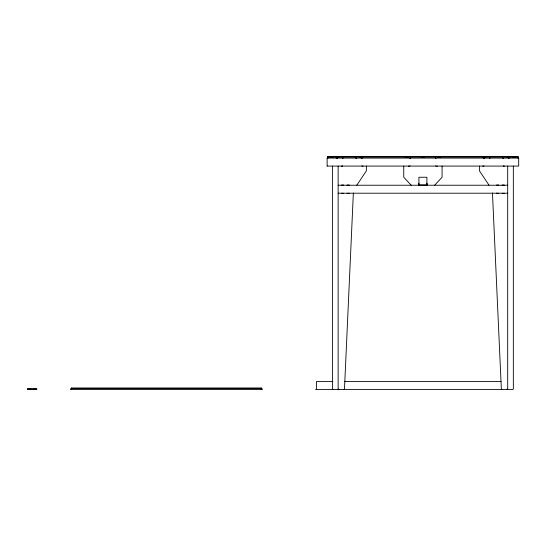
<?xml version="1.0" encoding="UTF-8"?>
<svg xmlns="http://www.w3.org/2000/svg" width="546" height="546" viewBox="0 0 546 546"><rect width="100%" height="100%" fill="white"/><g stroke="black" fill="none" stroke-linecap="round" stroke-linejoin="round"><path stroke-width="0.82" d="M353.364 193.004L344.499 388.677A0.955 0.676 -90 0 1 343.823 389.571M409.834 158.613L410.462 158.087M356.791 185.23L366.175 171.137A0.955 0.676 -90 0 0 366.359 170.482L366.359 166.073M434.52 185.367L441.816 177.518A0.955 0.955 0 0 0 442.069 176.87L442.069 166.073M70.98 389.571L70.98 388.609L71.615 387.974M327.45 158.053L327.45 157.098L328.085 156.463L517.745 156.463L518.379 157.098L518.379 158.053M329.375 156.429L333.824 156.429M335.23 156.429L339.687 156.429M359.166 156.429L363.616 156.429M404.566 156.429L409.015 156.429M420.686 156.429L425.143 156.429M436.814 156.429L441.264 156.429M482.214 156.429L486.663 156.429M506.142 156.429L510.592 156.429M512.005 156.429L516.455 156.429M329.688 156.75L333.504 156.75M335.551 156.75L339.366 156.75M359.48 156.75L363.295 156.75M404.879 156.75L408.695 156.75M421.007 156.75L424.822 156.75M437.128 156.75L440.943 156.75M482.527 156.75L486.343 156.75M506.463 156.75L510.278 156.75M512.319 156.75L516.141 156.75M327.457 157.098L518.372 157.098M327.143 158.087L518.686 158.087L518.7 166.073L327.143 166.073M418.925 184.91L426.904 184.91M338.138 185.23L507.691 185.23M338.138 193.209L507.691 193.209M332.855 381.593L316.414 381.593L316.4 389.571M344.451 381.593L501.085 381.593M261.916 389.571L261.916 388.609L261.281 387.974L71.622 387.974L71.622 389.571M70.994 388.609L261.903 388.609M27.307 388.615L31.764 388.615M32.419 388.615L36.869 388.615M27.628 389.25L31.443 389.25M32.733 389.25L36.555 389.25M27.307 389.571L31.764 389.571M32.412 389.571L36.875 389.571M70.687 389.571L262.21 389.571M315.561 389.571L512.66 389.571A0.955 0.676 -90 0 0 513.336 388.615L513.336 166.073M435.367 158.087L435.995 158.613M411.309 185.367L404.013 177.518A0.955 0.955 0 0 1 403.753 176.87L403.753 166.073M489.039 185.23L479.654 171.137A0.955 0.676 -90 0 1 479.47 170.482L479.47 166.073M492.465 193.004L501.33 388.677A0.955 0.676 -90 0 0 502.006 389.571M517.745 156.463L517.745 158.053M507.691 166.073L507.691 388.615A0.955 0.676 -90 0 1 507.016 389.571M426.904 185.381L426.904 177.245L418.925 177.245L418.925 185.381M338.138 166.073L338.138 388.615A0.955 0.676 -90 0 0 338.813 389.571M332.494 166.073L332.494 388.615A0.955 0.676 -90 0 0 333.169 389.571M328.085 156.463L328.085 158.053M327.129 158.087L327.129 166.073M261.275 387.974L261.275 389.571M410.026 165.772A0.955 0.955 0 0 1 408.469 166.073M437.36 166.073A0.955 0.955 0 0 1 435.804 165.772M504.361 166.073A0.955 0.676 -90 0 1 503.262 165.772M483.899 165.772A0.955 0.676 -90 0 1 482.8 166.073M342.567 165.772A0.955 0.676 -90 0 1 341.468 166.073M361.923 165.772A0.955 0.676 -90 0 0 362.066 166.073A0.955 0.676 90 0 0 363.029 166.073M426.767 183.203A0.955 0.955 0 0 1 426.904 184.664M418.925 184.664A0.955 0.955 0 0 1 419.055 183.203M504.408 193.209A0.955 0.676 90 0 1 503.446 193.209M503.105 193.209A0.955 0.676 -90 0 1 502.149 193.209M498.757 193.209A0.955 0.676 90 0 1 497.802 193.209M497.461 193.209A0.955 0.676 -90 0 1 496.423 193.072M349.324 193.209A0.955 0.676 -90 0 1 348.368 193.209M348.027 193.209A0.955 0.676 90 0 1 347.065 193.209M343.68 193.209A0.955 0.676 -90 0 1 342.724 193.209M342.383 193.209A0.955 0.676 90 0 1 341.421 193.209M503.446 185.23A0.955 0.676 -90 0 1 504.484 185.36M502.067 185.36A0.955 0.676 -90 0 1 503.105 185.23M497.802 185.23A0.955 0.676 -90 0 1 498.839 185.36M496.423 185.36A0.955 0.676 -90 0 1 497.461 185.23M348.368 185.23A0.955 0.676 -90 0 1 349.406 185.36M346.99 185.36A0.955 0.676 -90 0 1 348.027 185.23M342.724 185.23A0.955 0.676 -90 0 1 343.762 185.36M341.346 185.36A0.955 0.676 -90 0 1 342.383 185.23M336.827 158.695A0.955 0.676 -90 0 1 337.455 158.087M355.746 158.087A0.955 0.676 -90 0 1 356.374 158.695M342.472 158.695A0.955 0.676 -90 0 1 343.1 158.087M361.391 158.087A0.955 0.676 -90 0 1 362.018 158.695M508.367 158.087A0.955 0.676 -90 0 1 509.002 158.695M489.455 158.695A0.955 0.676 -90 0 1 490.083 158.087M507.65 389.571A0.955 0.676 -90 0 1 507.036 389.011M502.723 158.087A0.955 0.676 -90 0 1 503.357 158.695M483.811 158.695A0.955 0.676 -90 0 1 484.438 158.087M338.793 389.011A0.955 0.676 -90 0 1 338.179 389.571"/></g></svg>
